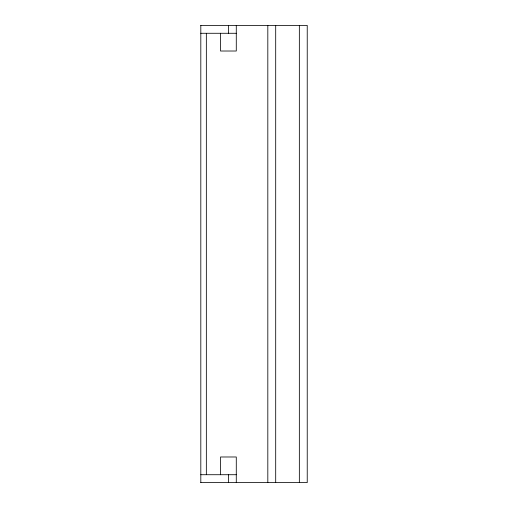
<?xml version="1.0" encoding="UTF-8"?>
<svg xmlns="http://www.w3.org/2000/svg" width="508" height="508" viewBox="0 0 508 508"><rect width="100%" height="100%" fill="white"/><g stroke="black" fill="none" stroke-linecap="round" stroke-linejoin="round"><path stroke-width="0.76" d="M200.768 25.4L307.232 25.4L307.232 482.6L200.768 482.6M200.812 33.28L236.284 33.28M200.812 474.72L236.284 474.72M299.345 25.4L299.345 482.6M275.698 25.4L275.698 482.6M267.818 25.4L267.818 482.6M236.284 25.4L236.284 51.016L220.516 51.016L220.516 33.28M236.284 482.6L236.284 456.984L220.516 456.984L220.516 474.72M228.403 25.4L228.403 33.28M228.403 474.72L228.403 482.6M206.343 33.337L206.343 474.663M200.812 25.4L200.812 482.6"/></g></svg>
